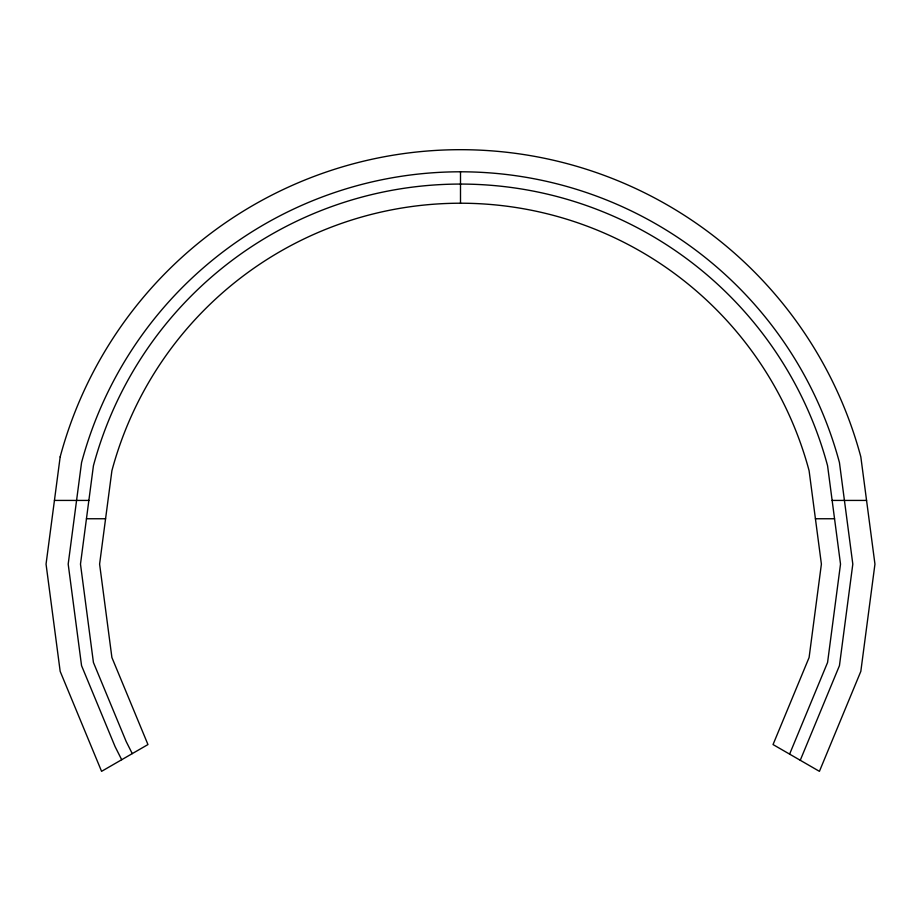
<?xml version="1.0" encoding="UTF-8"?>
<svg xmlns="http://www.w3.org/2000/svg" width="921" height="921" viewBox="0 0 921 921"><rect width="100%" height="100%" fill="white"/><g stroke="black" fill="none" stroke-linecap="round" stroke-linejoin="round"><path stroke-width="1.38" d="M789.608 754.126L827.576 662.464L840.516 564.113L827.576 465.761A380.016 380.016 0 0 0 93.424 465.761L80.484 564.113L93.424 662.464L126.165 741.497L132.256 753.62M800.257 760.274L839.445 665.653L852.811 564.113L839.445 462.572A392.311 392.311 0 0 0 81.555 462.572L68.189 564.113L81.555 665.653L115.067 746.574L121.687 759.733M54.431 500.425L88.865 500.425M832.135 500.425L866.569 500.425M86.447 518.753L105.581 518.753M815.419 518.753L834.553 518.753M460.5 171.801L460.5 203.219M60.176 456.851L46.05 564.113L60.176 671.374L101.575 771.338L147.959 744.559L111.902 657.513L99.606 564.113L111.902 470.712A360.894 360.894 0 0 1 809.099 470.712L821.394 564.113L809.099 657.513L773.041 744.559L819.425 771.338L860.824 671.374L874.95 564.113L860.824 456.851A414.45 414.45 0 0 0 60.176 456.851"/></g></svg>
